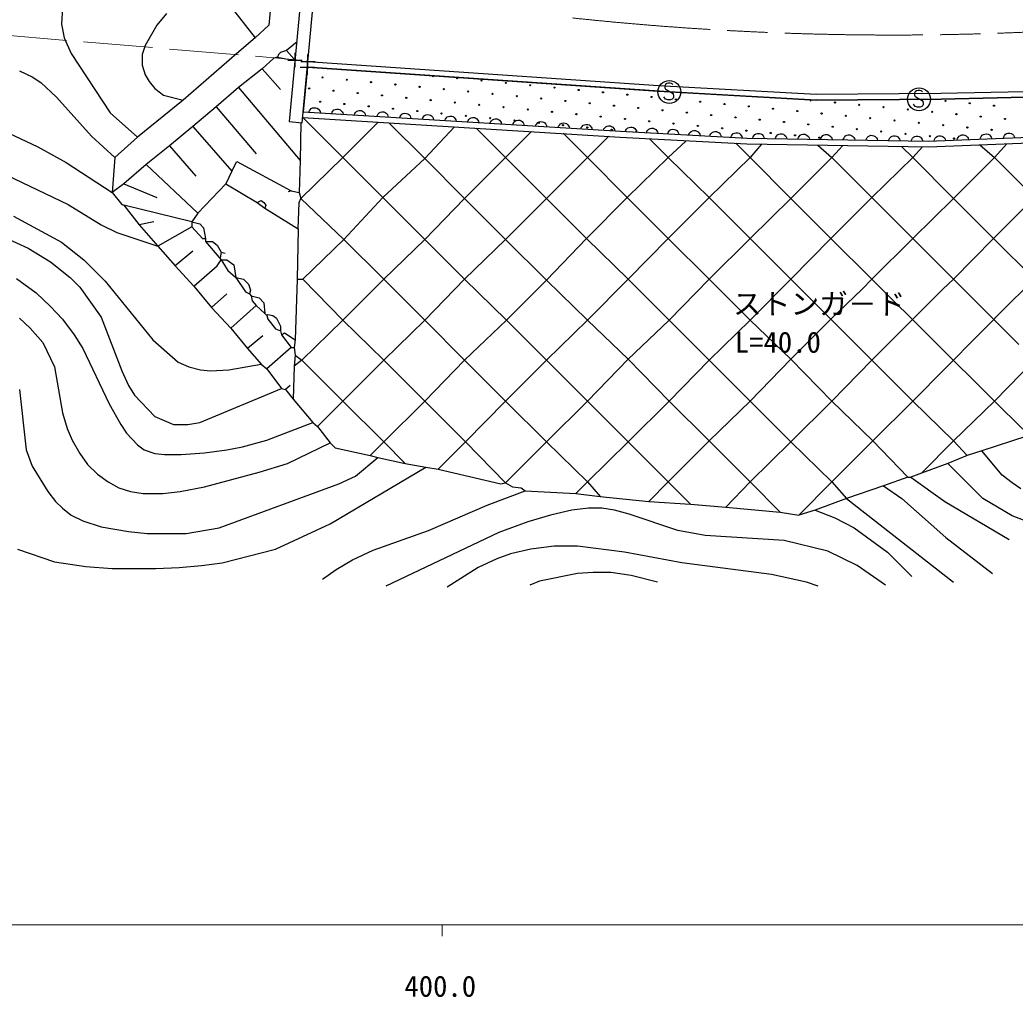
# Model space of a CAD drawing. Units: millimetres, scale not verified. Extents: x -136300 to 507753, y -1132897 to 49634.
# Drawn here: x 259053 to 345556, y -131651 to -46698 of the extents above; entities that cross this region are included whole.
import ezdxf
from ezdxf.enums import TextEntityAlignment as Align

# ---------------------------------------------------------------- set-up
doc = ezdxf.new("R2010")
doc.units = ezdxf.units.MM
doc.header["$LTSCALE"] = 1000
doc.linetypes.add('CHAIN', pattern=[18.5, 12, -1.5, 3.5, -1.5])
doc.linetypes.add('DASHED', pattern=[7.5, 6, -1.5])
for name, color, linetype, lineweight in [('M-BGD', 7, 'Continuous', 25), ('M-BMK', 2, 'CHAIN', 13), ('M-BMK-HTXT', 7, 'Continuous', 13), ('M-STR-STR2', 171, 'DASHED', 13), ('M-SUV', 7, 'Continuous', 13)]:
    doc.layers.add(name, color=color, linetype=linetype, lineweight=lineweight)
doc.styles.add('ＭＳ ゴシック', font='')
doc.styles.get('ＭＳ ゴシック').set_extended_font_data('MS Gothic')

# ---------------------------------------------------------------- blocks, each defined once
blk = doc.blocks.new('BUHIN10')
at = {"color": 7, "linetype": 'Continuous', "lineweight": 25}
blk.add_lwpolyline([(-499, 31), (-452, 143), (-386, 237), (-285, 341), (-171, 394), (-52, 421), (103, 412), (218, 370), (324, 303), (415, 187), (469, 86), (499, -31)], dxfattribs=at)
blk = doc.blocks.new('BUHIN11')
at = {"color": 7, "linetype": 'Continuous', "lineweight": 25}
blk.add_lwpolyline([(-499, 27), (-453, 140), (-388, 234), (-287, 338), (-174, 392), (-55, 421), (100, 413), (215, 371), (322, 306), (413, 191), (468, 90), (499, -27)], dxfattribs=at)
blk = doc.blocks.new('BUHIN12')
at = {"color": 7, "linetype": 'Continuous', "lineweight": 25}
blk.add_lwpolyline([(-500, 8), (-458, 122), (-397, 219), (-300, 327), (-189, 386), (-71, 419), (84, 416), (201, 379), (310, 318), (406, 206), (464, 108), (500, -8)], dxfattribs=at)
blk = doc.blocks.new('BUHIN13')
at = {"color": 7, "linetype": 'Continuous', "lineweight": 25}
blk.add_lwpolyline([(-500, -19), (-464, 97), (-408, 197), (-317, 310), (-210, 375), (-94, 414), (61, 420), (180, 390), (292, 334), (394, 228), (458, 133), (500, 19)], dxfattribs=at)
blk = doc.blocks.new('BUHIN15')
at = {"color": 7, "linetype": 'Continuous', "lineweight": 25}
blk.add_lwpolyline([(310, 645), (255, 705), (180, 740), (75, 760), (-80, 760), (-210, 725), (-320, 650), (-385, 540), (-390, 425), (-385, 350), (-345, 250), (-275, 195), (270, -120), (330, -210), (370, -335), (360, -455), (325, -550), (255, -640), (100, -685), (-130, -685), (-230, -670), (-325, -625), (-405, -550), (-475, -435)], dxfattribs=at)
blk.add_circle((0, 0), 995, dxfattribs=at)
blk = doc.blocks.new('plus')
at = {"color": 0, "linetype": 'Continuous', "lineweight": -2}
for p, q in [((-1.25, 0), (1.25, 0)), ((0, -1.25), (0, 1.25))]:
    blk.add_line(p, q, dxfattribs=at)

msp = doc.modelspace()

# ---------------------------------------------------------------- linework, layer by layer
at = {"layer": 'M-BGD'}
for p, q in [((284417, -34707), (282469, -55535)), ((283596, -55641), (285544, -34813)), ((262742, -45629), (262657, -47068)), ((277305, -45460), (279506, -48254)), ((280861, -45290), (280691, -47153)), ((271801, -46137), (270955, -47153)), ((262657, -47068), (262911, -48254)), ((270955, -47153), (269939, -48931)), ((280691, -47153), (279506, -48254)), ((262911, -48254), (263504, -49608)), ((279506, -48254), (277897, -49608)), ((269939, -48931), (269685, -49693)), ((283147, -48592), (282215, -49354)), ((263504, -49608), (266891, -54773)), ((269685, -49693), (269685, -50624)), ((277897, -49608), (273241, -53672)), ((277728, -49693), (277897, -49608)), ((281115, -50032), (280099, -50963)), ((281453, -49947), (281115, -50032)), ((281538, -49693), (281453, -49947)), ((281453, -49947), (282300, -50116)), ((281707, -49524), (281538, -49693)), ((282215, -49354), (281707, -49524)), ((282215, -49354), (282893, -50116)), ((269685, -50624), (269939, -51471)), ((280099, -50963), (278067, -52572)), ((280099, -50963), (281707, -52741)), ((284059, -50818), (283685, -54689)), ((315502, -52956), (284059, -50818)), ((284059, -50818), (314527, -52901)), ((284093, -50319), (314558, -52402)), ((259017, -51132), (260117, -51640)), ((260117, -51640), (260879, -52148)), ((269939, -51471), (270277, -52064)), ((260879, -52148), (262234, -53418)), ((270277, -52064), (270785, -52656)), ((270785, -52656), (271547, -53249)), ((278067, -52572), (276119, -54265)), ((278067, -52572), (283401, -58922)), ((314558, -52402), (328274, -53164)), ((262234, -53418), (265282, -56805)), ((271547, -53249), (273241, -53672)), ((314527, -52901), (328262, -53664)), ((328262, -53664), (315502, -52956)), ((339118, -53580), (328262, -53664)), ((328262, -53664), (339118, -53580)), ((328274, -53164), (339111, -53080)), ((339111, -53080), (346393, -52910)), ((346417, -53410), (339118, -53580)), ((339118, -53580), (346417, -53410)), ((273241, -53672), (269261, -56890)), ((276119, -54265), (274087, -55958)), ((276119, -54265), (279591, -58329)), ((255376, -55281), (260625, -57736)), ((266891, -54773), (269261, -56890)), ((283637, -55195), (287126, -58668)), ((283654, -55188), (311229, -56882)), ((283685, -54689), (311256, -56382)), ((283685, -54689), (311256, -56382)), ((283685, -54689), (311256, -56382)), ((274087, -55958), (272055, -57652)), ((274087, -55958), (277474, -59853)), ((282469, -55535), (283596, -55641)), ((283484, -55630), (283401, -58922)), ((290203, -55591), (287126, -58668)), ((291132, -55648), (294238, -58752)), ((296826, -55997), (294238, -58752)), ((298710, -56113), (301265, -58668)), ((338011, -57228), (364088, -56212)), ((338011, -57228), (364088, -56212)), ((338011, -57228), (364088, -56212)), ((265282, -56805), (267314, -58668)), ((269261, -56890), (267314, -58668)), ((303524, -56409), (301265, -58668)), ((306261, -56551), (308377, -58668)), ((310240, -56805), (308377, -58668)), ((311229, -56882), (322245, -57474)), ((311256, -56382), (322263, -56974)), ((311256, -56382), (322263, -56974)), ((311256, -56382), (322263, -56974)), ((313796, -57059), (315405, -58668)), ((322263, -56974), (338011, -57228)), ((322263, -56974), (338011, -57228)), ((322263, -56974), (338011, -57228)), ((338016, -57728), (364163, -56710)), ((260625, -57736), (263081, -59091)), ((272055, -57652), (270023, -59260)), ((272055, -57652), (274341, -60276)), ((316929, -57228), (315405, -58668)), ((321270, -57422), (322517, -58668)), ((322245, -57474), (338016, -57728)), ((323522, -57495), (322517, -58668)), ((328424, -57574), (329629, -58668)), ((330570, -57608), (329629, -58668)), ((335680, -57691), (336656, -58668)), ((337517, -57720), (336656, -58668)), ((342495, -57554), (343768, -58668)), ((344839, -57463), (343768, -58668)), ((267314, -58668), (267060, -61716)), ((287126, -58668), (283485, -62224)), ((287126, -58668), (290597, -62139)), ((294238, -58752), (290597, -62139)), ((294238, -58752), (297709, -62224)), ((301265, -58668), (297709, -62224)), ((301265, -58668), (304821, -62224)), ((308377, -58668), (304821, -62224)), ((308377, -58668), (311849, -62139)), ((315405, -58668), (311849, -62139)), ((315405, -58668), (318961, -62139)), ((322517, -58668), (318961, -62139)), ((322517, -58668), (326073, -62224)), ((329629, -58668), (326073, -62224)), ((329629, -58668), (333100, -62139)), ((336656, -58668), (333100, -62139)), ((336656, -58668), (340212, -62224)), ((343768, -58668), (340212, -62224)), ((343768, -58668), (347239, -62139)), ((263081, -59091), (267060, -61716)), ((270023, -59260), (268076, -60954)), ((270023, -59260), (274511, -63494)), ((277474, -59853), (277897, -59006)), ((277897, -59006), (282639, -61546)), ((283401, -58922), (283316, -61716)), ((257916, -60192), (263250, -62732)), ((277474, -59853), (276966, -60954)), ((268076, -60954), (267060, -61716)), ((268076, -60954), (270955, -62139)), ((276966, -60954), (274511, -63494)), ((276966, -60954), (279675, -62562)), ((267060, -61716), (267907, -62732)), ((282639, -61546), (282385, -61631)), ((282639, -61546), (283316, -61716)), ((283316, -61716), (283485, -62224)), ((283316, -62562), (283485, -62224)), ((287211, -65780), (283485, -62224)), ((290597, -62139), (287211, -65780)), ((290597, -62139), (294238, -65780)), ((297709, -62224), (294238, -65780)), ((297709, -62224), (301265, -65780)), ((304821, -62224), (301265, -65780)), ((304821, -62224), (308293, -65695)), ((311849, -62139), (308293, -65695)), ((311849, -62139), (315405, -65695)), ((318961, -62139), (315405, -65695)), ((318961, -62139), (322517, -65695)), ((326073, -62224), (322517, -65695)), ((326073, -62224), (329544, -65695)), ((333100, -62139), (329544, -65695)), ((333100, -62139), (336656, -65695)), ((340212, -62224), (336656, -65695)), ((340212, -62224), (343683, -65695)), ((347239, -62139), (343683, -65695)), ((263250, -62732), (266129, -64510)), ((267907, -62732), (268076, -62816)), ((274003, -64256), (268076, -62816)), ((268076, -62816), (269431, -64510)), ((279675, -62562), (280014, -62393)), ((279675, -62562), (280353, -63070)), ((280014, -62393), (280268, -62562)), ((280268, -62562), (280437, -62816)), ((280437, -62816), (280353, -63070)), ((280353, -63070), (283231, -64848)), ((283231, -64848), (283316, -62562)), ((258509, -63748), (262657, -66034)), ((274511, -63494), (274003, -64256)), ((266129, -64510), (267483, -65187)), ((270701, -64256), (269431, -64510)), ((269431, -64510), (271039, -66372)), ((274003, -64679), (271039, -66372)), ((274003, -64256), (274680, -64425)), ((274003, -64256), (274003, -64679)), ((274003, -64679), (274934, -65695)), ((274680, -64425), (275019, -64764)), ((275019, -64764), (275188, -65695)), ((283231, -64848), (283147, -69251)), ((257747, -65610), (259779, -66542)), ((267483, -65187), (271039, -66372)), ((274934, -65695), (275188, -65695)), ((275188, -65695), (275188, -65949)), ((308293, -65695), (304821, -69336)), ((308293, -65695), (311933, -69251)), ((315405, -65695), (311933, -69251)), ((315405, -65695), (318961, -69251)), ((322517, -65695), (318961, -69251)), ((322517, -65695), (326073, -69251)), ((329544, -65695), (326073, -69251)), ((329544, -65695), (333100, -69251)), ((336656, -65695), (333100, -69251)), ((336656, -65695), (340212, -69251)), ((343683, -65695), (340212, -69251)), ((343683, -65695), (347239, -69251)), ((259779, -66542), (261726, -67727)), ((262657, -66034), (264605, -67558)), ((271039, -66372), (272563, -68066)), ((275188, -65949), (275781, -65949)), ((275188, -65949), (276543, -67558)), ((275781, -65949), (276204, -66288)), ((276204, -66288), (276543, -66880)), ((287211, -65780), (283655, -69251)), ((287211, -65780), (290682, -69251)), ((294238, -65780), (290682, -69251)), ((294238, -65780), (297709, -69251)), ((301265, -65780), (297709, -69251)), ((301265, -65780), (304821, -69336)), ((274087, -66796), (272563, -68066)), ((276543, -66880), (276458, -67388)), ((276458, -67388), (276543, -67558)), ((276543, -66880), (276881, -66965)), ((261726, -67727), (263419, -69082)), ((264605, -67558), (266467, -69420)), ((272563, -68066), (274172, -69844)), ((274172, -69844), (276204, -68066)), ((276204, -68066), (276543, -67558)), ((276543, -67558), (277051, -67558)), ((276543, -67558), (277135, -68489)), ((277051, -67558), (277643, -67981)), ((277643, -67981), (277813, -69082)), ((258763, -69166), (260456, -70436)), ((263419, -69082), (264266, -69928)), ((277135, -68489), (277813, -69082)), ((277813, -69082), (278490, -69251)), ((277813, -69082), (278659, -70352)), ((264266, -69928), (266129, -72553)), ((266467, -69420), (270616, -74500)), ((274172, -69844), (275696, -71706)), ((278490, -69251), (278913, -69674)), ((278913, -69674), (279083, -70182)), ((283147, -69251), (282977, -74500)), ((283147, -69251), (283655, -69251)), ((283655, -69251), (287126, -72807)), ((290682, -69251), (287126, -72807)), ((290682, -69251), (294238, -72807)), ((297709, -69251), (294238, -72807)), ((297709, -69251), (301350, -72807)), ((304821, -69336), (301350, -72807)), ((304821, -69336), (308377, -72807)), ((311933, -69251), (308377, -72807)), ((311933, -69251), (315489, -72807)), ((318961, -69251), (315489, -72807)), ((318961, -69251), (322517, -72807)), ((326073, -69251), (322517, -72807)), ((326073, -69251), (329544, -72722)), ((333100, -69251), (332253, -70098)), ((333100, -69251), (343768, -79834)), ((340212, -69251), (339281, -70098)), ((340212, -69251), (345885, -74924)), ((347239, -69251), (345207, -71198)), ((260456, -70436), (261726, -71622)), ((277051, -70521), (275696, -71706)), ((278659, -70352), (278998, -70521)), ((279083, -70182), (278998, -70521)), ((278998, -70521), (279167, -70690)), ((279167, -70690), (279845, -70860)), ((279167, -70690), (279252, -71114)), ((279845, -70860), (280268, -71283)), ((332253, -70098), (329544, -72722)), ((339281, -70098), (333100, -76278)), ((261726, -71622), (262742, -72722)), ((275696, -71706), (277389, -73484)), ((279591, -71537), (277389, -73484)), ((279252, -71114), (279591, -71537)), ((279591, -71537), (280353, -72214)), ((280268, -71283), (280353, -72214)), ((345207, -71198), (336656, -79834)), ((259017, -72638), (259948, -73484)), ((266129, -72553), (267907, -77210)), ((280353, -72214), (280522, -72384)), ((280522, -72384), (280607, -72299)), ((280522, -72384), (280607, -72722)), ((280607, -72299), (281030, -72384)), ((281030, -72384), (281369, -72638)), ((281369, -72638), (281707, -73315)), ((259948, -73484), (261049, -74754)), ((262742, -72722), (263758, -74077)), ((277389, -73484), (278829, -75262)), ((280607, -72722), (281284, -73569)), ((281707, -73315), (281707, -73738)), ((287126, -72807), (283570, -76278)), ((287126, -72807), (290682, -76278)), ((294238, -72807), (290682, -76278)), ((294238, -72807), (297709, -76278)), ((301350, -72807), (297709, -76278)), ((301350, -72807), (304821, -76278)), ((308377, -72807), (304821, -76278)), ((308377, -72807), (311933, -76194)), ((315489, -72807), (311933, -76194)), ((315489, -72807), (318961, -76278)), ((322517, -72807), (318961, -76278)), ((322517, -72807), (326073, -76194)), ((329544, -72722), (326073, -76194)), ((329544, -72722), (333100, -76278)), ((263758, -74077), (264520, -75262)), ((280183, -74162), (278829, -75262)), ((281284, -73569), (281707, -73738)), ((281707, -73738), (281792, -74077)), ((281792, -74077), (282046, -73908)), ((281792, -74077), (282639, -75178)), ((282046, -73908), (282977, -74500)), ((261049, -74754), (262065, -76871)), ((270616, -74500), (272817, -76448)), ((282639, -75178), (280522, -77040)), ((282639, -75178), (282893, -75178)), ((282977, -74500), (282893, -75178)), ((282893, -75178), (282977, -75855)), ((264520, -75262), (266806, -80088)), ((278829, -75262), (280014, -76617)), ((282977, -75855), (282893, -76786)), ((282977, -75855), (283570, -76278)), ((262065, -76871), (262742, -80850)), ((272817, -76448), (273749, -76871)), ((273749, -76871), (274765, -77125)), ((277220, -77125), (280014, -76617)), ((280014, -76617), (280522, -77040)), ((282893, -76786), (282808, -79665)), ((283570, -76278), (282893, -76786)), ((283570, -76278), (287126, -79834)), ((290682, -76278), (287126, -79834)), ((290682, -76278), (294238, -79834)), ((297709, -76278), (294238, -79834)), ((297709, -76278), (301265, -79834)), ((304821, -76278), (301265, -79834)), ((304821, -76278), (308377, -79834)), ((311933, -76194), (308377, -79834)), ((311933, -76194), (315489, -79834)), ((318961, -76278), (315489, -79834)), ((318961, -76278), (322517, -79834)), ((326073, -76194), (322517, -79834)), ((326073, -76194), (329629, -79834)), ((333100, -76278), (329629, -79834)), ((333100, -76278), (336656, -79834)), ((347239, -76278), (343768, -79834)), ((267907, -77210), (268499, -78480)), ((274765, -77125), (275611, -77210)), ((275611, -77210), (277220, -77125)), ((280522, -77040), (281792, -78734)), ((268499, -78480), (269007, -79326)), ((282554, -78480), (282131, -78818)), ((259017, -78818), (259609, -84068)), ((269007, -79326), (270785, -81189)), ((274680, -81697), (281792, -78734)), ((281792, -78734), (282131, -78818)), ((282131, -78818), (282808, -79665)), ((266806, -80088), (267822, -81866)), ((282808, -79665), (284501, -81697)), ((287126, -79834), (284925, -82036)), ((287126, -79834), (290682, -83390)), ((294238, -79834), (290682, -83390)), ((294238, -79834), (297794, -83390)), ((301265, -79834), (297794, -83390)), ((301265, -79834), (304821, -83390)), ((308377, -79834), (304821, -83390)), ((308377, -79834), (311933, -83390)), ((315489, -79834), (311933, -83390)), ((315489, -79834), (318961, -83306)), ((322517, -79834), (318961, -83306)), ((322517, -79834), (326073, -83390)), ((329629, -79834), (326073, -83390)), ((329629, -79834), (333185, -83306)), ((336656, -79834), (333185, -83306)), ((336656, -79834), (340212, -83306)), ((343768, -79834), (340212, -83306)), ((343768, -79834), (346223, -82290)), ((262742, -80850), (263165, -82205)), ((270785, -81189), (272394, -81866)), ((267822, -81866), (268330, -82628)), ((272394, -81866), (273664, -81866)), ((273664, -81866), (274680, -81697)), ((280522, -83221), (284501, -81697)), ((284501, -81697), (284925, -82036)), ((284925, -82036), (286025, -83475)), ((263165, -82205), (263589, -83221)), ((268330, -82628), (269261, -83644)), ((346562, -82882), (342667, -84152)), ((263589, -83221), (264266, -84406)), ((269261, -83644), (269854, -84068)), ((277051, -84068), (278405, -83814)), ((278405, -83814), (280522, -83221)), ((282300, -85253), (286025, -83475)), ((286025, -83475), (286449, -83898)), ((286449, -83898), (289497, -84576)), ((290682, -83390), (289497, -84576)), ((290682, -83390), (292545, -85253)), ((297794, -83390), (295423, -85761)), ((297794, -83390), (301265, -86946)), ((304821, -83390), (301265, -86946)), ((304821, -83390), (308377, -86862)), ((311933, -83390), (308377, -86862)), ((311933, -83390), (315405, -86862)), ((318961, -83306), (315405, -86862)), ((318961, -83306), (322517, -86862)), ((326073, -83390), (322517, -86862)), ((326073, -83390), (329629, -86862)), ((333185, -83306), (329629, -86862)), ((333185, -83306), (336233, -86438)), ((340212, -83306), (337418, -86100)), ((340212, -83306), (341397, -84576)), ((259609, -84068), (260117, -85507)), ((264266, -84406), (264943, -85338)), ((269854, -84068), (270785, -84406)), ((270785, -84406), (271632, -84491)), ((271632, -84491), (273071, -84491)), ((273071, -84491), (275103, -84322)), ((275103, -84322), (277051, -84068)), ((288227, -86354), (290174, -84745)), ((289497, -84576), (290174, -84745)), ((290174, -84745), (292545, -85253)), ((341397, -84576), (339704, -85253)), ((342667, -84152), (341397, -84576)), ((344445, -86269), (342667, -84152)), ((260117, -85507), (261472, -87708)), ((264943, -85338), (265790, -86184)), ((279845, -86015), (282300, -85253)), ((286025, -90502), (294323, -85592)), ((292545, -85253), (294323, -85592)), ((294323, -85592), (295423, -85761)), ((339704, -85253), (337418, -86100)), ((342752, -88301), (339704, -85253)), ((265790, -86184), (266721, -86862)), ((275103, -87285), (279845, -86015)), ((286787, -87031), (288227, -86354)), ((295423, -85761), (300842, -87031)), ((336233, -86438), (334116, -87200)), ((336233, -86438), (336487, -86438)), ((337418, -86100), (336487, -86438)), ((336487, -86438), (339450, -88555)), ((345292, -86946), (344445, -86269)), ((266721, -86862), (267653, -87370)), ((272987, -87708), (275103, -87285)), ((276373, -90841), (286787, -87031)), ((300842, -87031), (301265, -86946)), ((301265, -86946), (301858, -87285)), ((301858, -87285), (302620, -87370)), ((308377, -86862), (307361, -87878)), ((308377, -86862), (309478, -88132)), ((315405, -86862), (313711, -88555)), ((315405, -86862), (317352, -88809)), ((322517, -86862), (320400, -89063)), ((322517, -86862), (325141, -89486)), ((329629, -86862), (326750, -89740)), ((329629, -86862), (330899, -88301)), ((334116, -87200), (330899, -88301)), ((334116, -87200), (335725, -88301)), ((346054, -87454), (345292, -86946)), ((261472, -87708), (262149, -88555)), ((267653, -87370), (268669, -87708)), ((268669, -87708), (269769, -87878)), ((269769, -87878), (271463, -87878)), ((271463, -87878), (272987, -87708)), ((299657, -88894), (302959, -87624)), ((302620, -87370), (302959, -87624)), ((302959, -87624), (307361, -87878)), ((307361, -87878), (309478, -88132)), ((309478, -88132), (313711, -88555)), ((262149, -88555), (262742, -89148)), ((294577, -91095), (299657, -88894)), ((313711, -88555), (317352, -88809)), ((317352, -88809), (320400, -89063)), ((320400, -89063), (325141, -89486)), ((330899, -88301), (328189, -89317)), ((330899, -88301), (340212, -95582)), ((335725, -88301), (339535, -91688)), ((339450, -88555), (345038, -91857)), ((345292, -89825), (342752, -88301)), ((262742, -89148), (263504, -89740)), ((263504, -89740), (264520, -90248)), ((305160, -89740), (303213, -90333)), ((307023, -89317), (305160, -89740)), ((308462, -89148), (307023, -89317)), ((309647, -89148), (308462, -89148)), ((310748, -89317), (309647, -89148)), ((312018, -89656), (310748, -89317)), ((316251, -91095), (312018, -89656)), ((325141, -89486), (326750, -89740)), ((328189, -89317), (326750, -89740)), ((328189, -89317), (329883, -89994)), ((346901, -90418), (345292, -89825)), ((264520, -90248), (266129, -90756)), ((266129, -90756), (268499, -91180)), ((281284, -92704), (286025, -90502)), ((303213, -90333), (300673, -91264)), ((329883, -89994), (331576, -90841)), ((268499, -91180), (270108, -91349)), ((270108, -91349), (273495, -91349)), ((273495, -91349), (276373, -90841)), ((289751, -92788), (294577, -91095)), ((300673, -91264), (290851, -95921)), ((318622, -91518), (316251, -91095)), ((325480, -91942), (318622, -91518)), ((331576, -90841), (334455, -92958)), ((339535, -91688), (343599, -94820)), ((305499, -92450), (303467, -92704)), ((307531, -92450), (305499, -92450)), ((311595, -92958), (307531, -92450)), ((329290, -92873), (325480, -91942)), ((258847, -92704), (262065, -93804)), ((276627, -93889), (281284, -92704)), ((287973, -93635), (289751, -92788)), ((301689, -93127), (300503, -93550)), ((303467, -92704), (301689, -93127)), ((316590, -93889), (311595, -92958)), ((331830, -94143), (329290, -92873)), ((334455, -92958), (336571, -95074)), ((262065, -93804), (264774, -94228)), ((264774, -94228), (267060, -94397)), ((272902, -94312), (274849, -94143)), ((274849, -94143), (276627, -93889)), ((286533, -94482), (287973, -93635)), ((300503, -93550), (298895, -94312)), ((324379, -94905), (316590, -93889)), ((334285, -95836), (331830, -94143)), ((267060, -94397), (270870, -94397)), ((270870, -94397), (272902, -94312)), ((285348, -95328), (286533, -94482)), ((298895, -94312), (296185, -96006)), ((307531, -94820), (304229, -95498)), ((308885, -94736), (307531, -94820)), ((310409, -94736), (308885, -94736)), ((312187, -94990), (310409, -94736)), ((314473, -95582), (312187, -94990)), ((327427, -95582), (324379, -94905)), ((304229, -95498), (303382, -95836)), ((328443, -95921), (327427, -95582))]:
    msp.add_line(p, q, dxfattribs=at)
for centre in [(285352, -51697), (287463, -51901), (297067, -51765), (284194, -52650), (289575, -52105), (291686, -52310), (293798, -52514), (295909, -52718), (299179, -51969), (301290, -52173), (303401, -52378), (305513, -52582), (307624, -52786), (286305, -52855), (288417, -53059), (290528, -53263), (292640, -53468), (294751, -53672), (298021, -52923), (300132, -53127), (302244, -53331), (304355, -53536), (309736, -52991), (311847, -53195), (313959, -53399), (316070, -53604), (285148, -53808), (287259, -54012), (289370, -54217), (291482, -54421), (296863, -53876), (298974, -54081), (301086, -54285), (303197, -54489), (306466, -53740), (308578, -53944), (310689, -54149), (312801, -54353), (318182, -53808), (320293, -54012), (322405, -54217), (324516, -54421), (329897, -53876), (332008, -54080), (334120, -54285), (336231, -54489), (339501, -53740), (341612, -53944), (343723, -54148), (293593, -54625), (295705, -54830), (297816, -55034), (299928, -55238), (305309, -54693), (307420, -54898), (309531, -55102), (311643, -55306), (314912, -54557), (317024, -54762), (319135, -54966), (321247, -55170), (323358, -55375), (326627, -54625), (328739, -54830), (330850, -55034), (332962, -55238), (338343, -54693), (340454, -54898), (342566, -55102), (344677, -55306), (302039, -55443), (304151, -55647), (306262, -55851), (308374, -56056), (310485, -56260), (313754, -55511), (315866, -55715), (317977, -55919), (320089, -56124), (325470, -55579), (327581, -55783), (329693, -55987), (331804, -56192), (335073, -55443), (337185, -55647), (339296, -55851), (341408, -56056), (343519, -56260), (322200, -56328), (324312, -56532), (326423, -56737), (328535, -56941), (333915, -56396), (336027, -56600), (338138, -56805), (340250, -57009)]:
    msp.add_circle(centre, 49.8, dxfattribs=at)
for centre, start, end in [((294956, -51560), 174.28254, 357.93957), ((327785, -53672), 134.18255, 39.45793), ((312597, -56464), 8.41339, 165.42943), ((330646, -57145), 45.1764, 132.97549)]:
    msp.add_arc(centre, 49.8, start, end, dxfattribs=at)
at = {"layer": 'M-BMK'}
msp.add_arc((334974, 214256), 262271, 263.89664, 282.68262, dxfattribs=at)
at = {"layer": 'M-STR-STR2'}
msp.add_line((182377, -41687), (283075, -50156), dxfattribs=at)
at = {"layer": 'M-SUV'}
for p, q in [((-132247, -125366), (406753, -125366)), ((295753, -125366), (295753, -126366))]:
    msp.add_line(p, q, dxfattribs=at)

# ---------------------------------------------------------------- block references
at = {"layer": 'M-BGD', "xscale": 500, "yscale": 500}
for p in [(282969, -50187), (284093, -50319), (284047, -50810)]:
    msp.add_blockref('plus', p, dxfattribs=at)
at = {"layer": 'M-BGD'}
for name, p in [('BUHIN15', (315502, -52956)), ('BUHIN15', (337204, -53595)), ('BUHIN10', (284669, -54750)), ('BUHIN10', (286639, -54871)), ('BUHIN10', (288608, -54992)), ('BUHIN10', (290577, -55113)), ('BUHIN10', (292547, -55233)), ('BUHIN10', (294516, -55354)), ('BUHIN10', (296485, -55475)), ('BUHIN10', (298455, -55596)), ('BUHIN10', (300424, -55717)), ('BUHIN10', (302393, -55838)), ('BUHIN10', (304363, -55959)), ('BUHIN10', (306332, -56080)), ('BUHIN10', (308302, -56201)), ('BUHIN10', (310271, -56322)), ('BUHIN11', (312173, -56432)), ('BUHIN11', (314007, -56530)), ('BUHIN11', (315842, -56629)), ('BUHIN11', (317676, -56728)), ('BUHIN11', (319511, -56826)), ('BUHIN11', (321345, -56925)), ('BUHIN12', (323247, -56990)), ('BUHIN12', (325215, -57022)), ('BUHIN12', (327184, -57054)), ('BUHIN12', (329152, -57085)), ('BUHIN12', (331121, -57117)), ('BUHIN12', (333089, -57149)), ('BUHIN12', (335058, -57181)), ('BUHIN12', (337026, -57212)), ('BUHIN13', (339014, -57189)), ('BUHIN13', (341019, -57111)), ('BUHIN13', (343025, -57033)), ('BUHIN13', (345031, -56955))]:
    msp.add_blockref(name, p, dxfattribs=at)

# ---------------------------------------------------------------- texts
at = {"layer": 'M-BMK-HTXT', "style": 'ＭＳ ゴシック'}
for s, p in [('ストンガ－ド', (321030, -72843)), ('L=40.0', (321193, -76183))]:
    msp.add_text(s, height=1833, dxfattribs=at).set_placement(p, align=Align.BOTTOM_LEFT)
at = {"layer": 'M-SUV', "style": 'ＭＳ ゴシック'}
msp.add_text('400.0', height=1833, dxfattribs=at).set_placement((292472, -132171), align=Align.BOTTOM_LEFT)

doc.saveas('drawing.dxf')
